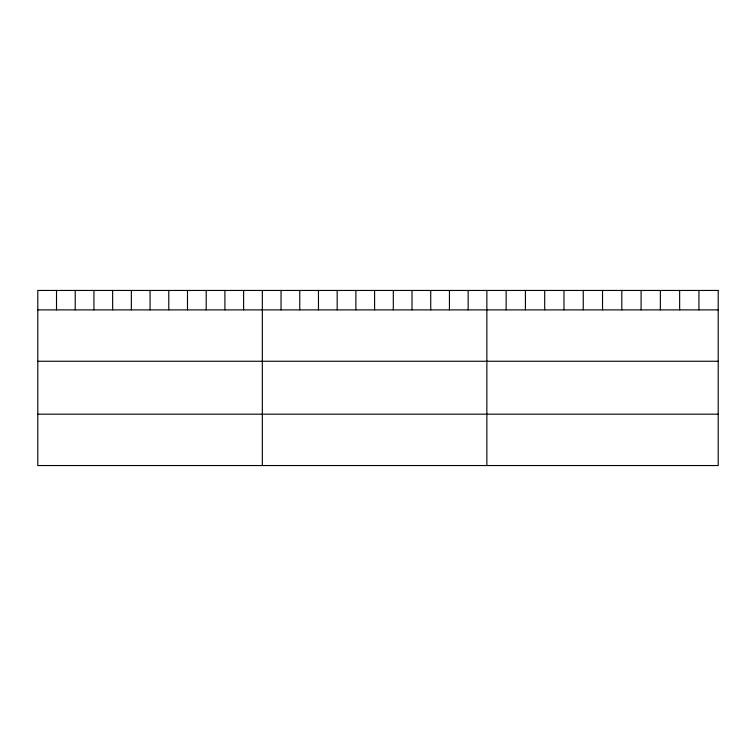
<?xml version="1.0" encoding="UTF-8"?>
<svg xmlns="http://www.w3.org/2000/svg" width="756" height="756" viewBox="0 0 756 756"><rect width="100%" height="100%" fill="white"/><g stroke="black" fill="none" stroke-linecap="round" stroke-linejoin="round"><path stroke-width="1.13" d="M37.8 309.884L718.2 309.884M37.8 361.255L718.2 361.255M37.8 414.184L718.2 414.184M698.922 290.455L698.922 309.884M679.644 290.455L679.644 309.884M660.366 290.455L660.366 309.884M641.088 290.455L641.088 309.884M621.81 290.455L621.81 309.884M602.532 290.455L602.532 309.884M583.254 290.455L583.254 309.884M563.976 290.455L563.976 309.884M544.698 290.455L544.698 309.884M525.42 290.455L525.42 309.884M506.142 290.455L506.142 309.884M486.864 290.455L486.864 465.545M468.153 290.455L468.153 309.884M449.442 290.455L449.442 309.884M430.731 290.455L430.731 309.884M412.02 290.455L412.02 309.884M393.309 290.455L393.309 309.884M374.598 290.455L374.598 309.884M355.887 290.455L355.887 309.884M337.176 290.455L337.176 309.884M318.465 290.455L318.465 309.884M299.754 290.455L299.754 309.884M281.043 290.455L281.043 309.884M262.332 290.455L262.332 465.545M243.621 290.455L243.621 309.884M224.91 290.455L224.91 309.884M206.199 290.455L206.199 309.884M187.488 290.455L187.488 309.884M168.777 290.455L168.777 309.884M150.066 290.455L150.066 309.884M131.355 290.455L131.355 309.884M112.644 290.455L112.644 309.884M93.933 290.455L93.933 309.884M75.222 290.455L75.222 309.884M56.511 290.455L56.511 309.884M718.2 290.455L37.8 290.455L37.8 465.545L718.2 465.545L718.2 290.455"/></g></svg>
